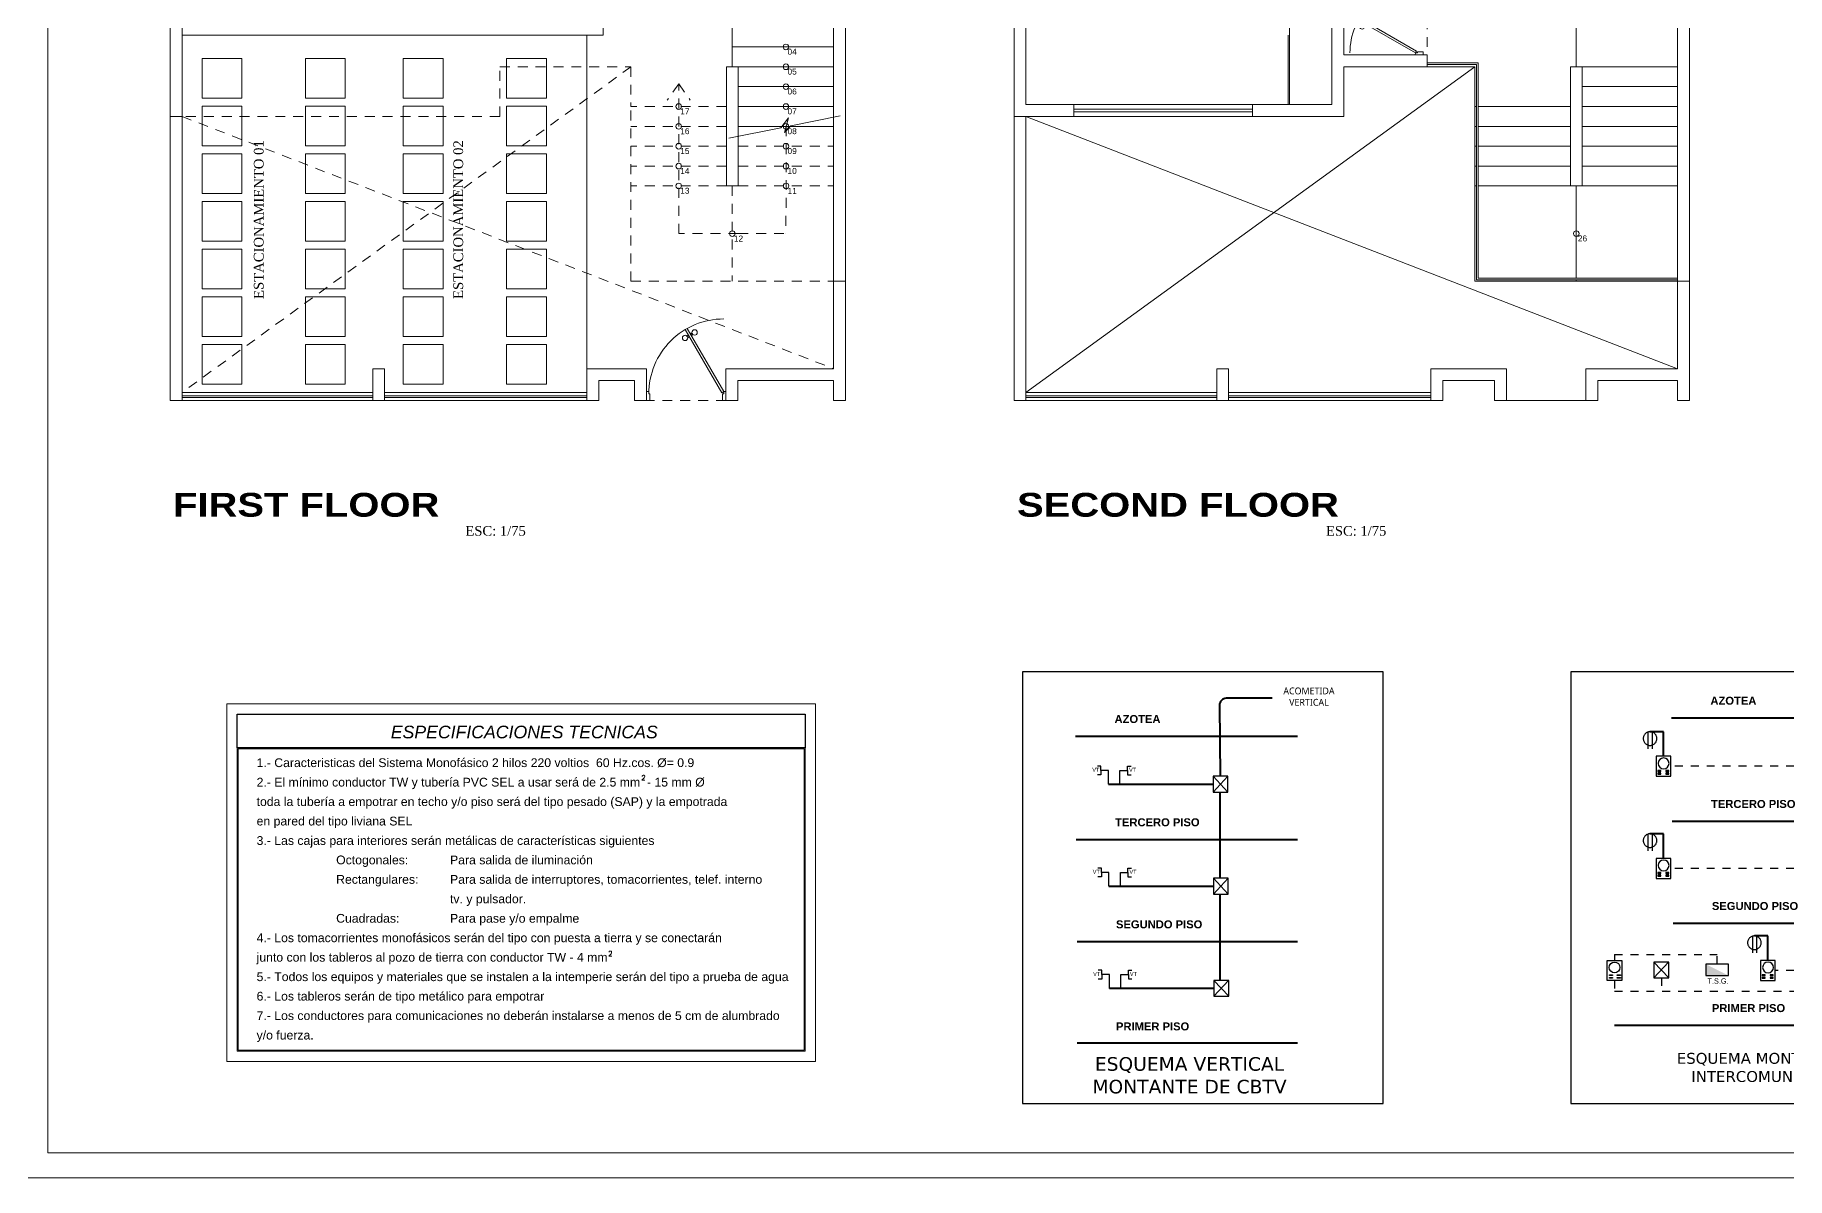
# Model space of a CAD drawing. Header units: millimetres. Extents: x -59 to 123, y 54 to 155.
# Drawn here: x -14.53 to 7.52, y 95.04 to 109.43 of the extents above; entities that cross this region are included whole.
import ezdxf

# ---------------------------------------------------------------- set-up
doc = ezdxf.new("R2010")
doc.units = ezdxf.units.MM
for name, pattern in [('ACAD_ISO02W100', [15, 12, -3]), ('ACAD_ISO14W100', [24, 12, -3, 0, -3, 0, -3, 0, -3]), ('BORDERX2', [88.9, 25.4, -12.7, 25.4, -12.7, 0, -12.7]), ('CONTINUA', [0]), ('DASHED2', [0.375, 0.25, -0.125]), ('HIDDEN2', [0.1875, 0.125, -0.0625])]:
    doc.linetypes.add(name, pattern=pattern)
doc.layers.get('0').update_dxf_attribs({"lineweight": 9})
doc.layers.get('Defpoints').update_dxf_attribs({"lineweight": 0})
for name, color, linetype, lineweight in [('0.3', 7, 'Continuous', 30), ('APARATOS', 142, 'Continuous', 25), ('cableado tomacorriente', 2, 'Continuous', 30), ('COTAS', 8, 'Continuous', 5), ('desague', 4, 'Continuous', 60), ('DET-CORTE', 86, 'Continuous', 50), ('ESCALERA', 128, 'Continuous', 9), ('HP-Baranda', 2, 'Continuous', 0), ('mobiliario', 7, 'Continuous', 0), ('muro', 5, 'Continuous', 70), ('murobajo', 7, 'Continuous', 30), ('MUROS', 7, 'Continuous', 80), ('niveles', 8, 'Continuous', 15), ('pisos', 251, 'Continuous', 0), ('PUERTAS', 7, 'Continuous', 9), ('RED INTERCM', 230, 'ACAD_ISO14W100', 40), ('red intercomunicador', 3, 'BORDERX2', 30), ('red tomacorriente', 3, 'CONTINUA', 40), ('REDTVCABLE', 140, 'TV_LINE', 40), ('TEXTO1', 7, 'Continuous', 0), ('Tomacorriente', 1, 'ACAD_ISO02W100', 30), ('VENTANA BAJA', 150, 'Continuous', 20), ('VIDRIO', 7, 'Continuous', 5)]:
    doc.layers.add(name, color=color, linetype=linetype, lineweight=lineweight)
for name, color, linetype in [('04', 3, 'Continuous'), ('A-PROY', 8, 'HIDDEN2'), ('A-TEX 010', 7, 'Continuous'), ('CAJAS', 4, 'Continuous'), ('TEXTO', 2, 'Continuous'), ('TEXTO2', 3, 'Continuous')]:
    doc.layers.add(name, color=color, linetype=linetype)
doc.styles.add('ARIALB', font='', dxfattribs={"width": 1.2})
doc.styles.add('ARIALNEG', font='arialbd.ttf')
doc.styles.add('BOLD', font='Swis721 Lt BT Light.ttf', dxfattribs={"height": 2})
doc.styles.add('F-1', font='arial.ttf', dxfattribs={"height": 0.3})
doc.styles.add('LETRA1', font='simplex.shx', dxfattribs={"width": 1.3, "height": 0.08})
doc.styles.add('ROMANS', font='ROMANS.SHX', dxfattribs={"width": 1.35, "height": 0.29})
doc.styles.get("Standard").update_dxf_attribs({"font": 'arial.ttf'})
doc.styles.add('textcosan', font='verdana.ttf', dxfattribs={"height": 0.1})
doc.styles.get('ARIALB').set_extended_font_data('Arial Black')
doc.linetypes.add('TV_LINE', pattern='A,12.7,-5.08,["TV",Standard,S=2.54,R=0,X=-2.54,Y=-1.27],-6.35', length=24.13)

# ---------------------------------------------------------------- blocks, each defined once
blk = doc.blocks.new('A$C553331B4')
at = {"layer": 'pisos'}
for points in [[(0, 4.1), (0.5, 4.1), (0.5, 3.6), (0, 3.6)], [(1.8, 4.1), (1.3, 4.1), (1.3, 3.6), (1.8, 3.6)], [(0, 3.5), (0.5, 3.5), (0.5, 3), (0, 3)], [(1.8, 3.5), (1.3, 3.5), (1.3, 3), (1.8, 3)], [(0, 2.9), (0.5, 2.9), (0.5, 2.4), (0, 2.4)], [(1.8, 2.9), (1.3, 2.9), (1.3, 2.4), (1.8, 2.4)], [(0, 2.3), (0.5, 2.3), (0.5, 1.8), (0, 1.8)], [(1.8, 2.3), (1.3, 2.3), (1.3, 1.8), (1.8, 1.8)], [(0, 1.7), (0.5, 1.7), (0.5, 1.2), (0, 1.2)], [(1.8, 1.7), (1.3, 1.7), (1.3, 1.2), (1.8, 1.2)], [(0, 1.1), (0.5, 1.1), (0.5, 0.6), (0, 0.6)], [(1.8, 1.1), (1.3, 1.1), (1.3, 0.6), (1.8, 0.6)], [(0, 0.5), (0.5, 0.5), (0.5, 0), (0, 0)], [(1.8, 0.5), (1.3, 0.5), (1.3, 0), (1.8, 0)]]:
    blk.add_lwpolyline(points, close=True, dxfattribs=at)
blk = doc.blocks.new('rf67')
at = {"layer": 'PUERTAS', "ltscale": 0.075}
for p, q in [((2984.454, 394.896), (2984.429, 394.895)), ((2984.458, 394.069), (2984.429, 394.895)), ((2984.483, 394.07), (2984.454, 394.896)), ((2983.733, 394.439), (2983.698, 394.374)), ((2983.711, 394.48), (2983.733, 394.468)), ((2983.733, 394.468), (2983.722, 394.445)), ((2983.722, 394.445), (2983.733, 394.439)), ((2983.664, 394.391), (2983.698, 394.374)), ((2984.46, 394.053), (2984.425, 393.987)), ((2984.483, 394.07), (2984.458, 394.069)), ((2984.472, 394.047), (2984.46, 394.053)), ((2984.483, 394.07), (2984.472, 394.047)), ((2984.506, 394.058), (2984.483, 394.07)), ((2984.459, 393.969), (2984.425, 393.987))]:
    blk.add_line(p, q, dxfattribs=at)
at = {"layer": 'PUERTAS', "ltscale": 0.01}
for p, q in [((2984.409, 394.824), (2984.426, 394.825)), ((2984.41, 394.8), (2984.427, 394.801)), ((2984.425, 394.83), (2984.431, 394.83)), ((2984.427, 394.796), (2984.425, 394.83)), ((2984.427, 394.796), (2984.433, 394.796)), ((2984.462, 394.831), (2984.457, 394.831)), ((2984.464, 394.797), (2984.458, 394.797)), ((2984.464, 394.797), (2984.462, 394.831)), ((2984.479, 394.827), (2984.463, 394.826)), ((2984.48, 394.803), (2984.464, 394.802))]:
    blk.add_line(p, q, dxfattribs=at)
for centre in [(2984.382, 394.812), (2984.507, 394.816)]:
    blk.add_circle(centre, 0.0302, dxfattribs=at)
blk.add_arc((2984.471, 394.048), 0.848, 61.9779, 152.0448, dxfattribs=at)
blk = doc.blocks.new('A$C430C04D8')
at = {"layer": 'A-PROY', "lineweight": 0}
for p, q in [((5.8, 4.2), (0.15, 0.1)), ((4.15, 4.2), (5.8, 4.2)), ((4.15, 3.575), (4.15, 4.2)), ((5.8, 4.2), (5.8, 3.7)), ((6.4, 3.984), (6.257, 3.782)), ((6.4, 2.1), (6.4, 3.984)), ((6.4, 3.984), (6.543, 3.782)), ((4.15, 3.575), (0.15, 3.575)), ((0.15, 3.575), (8.35, 0.4)), ((7, 3.7), (5.8, 3.7)), ((5.8, 1.5), (5.8, 3.7)), ((7, 3.45), (5.8, 3.45)), ((7.752, 3.45), (7.75, 2.1)), ((7, 3.2), (5.8, 3.2)), ((7.15, 3.2), (8.35, 3.2)), ((7, 2.95), (5.8, 2.95)), ((7.15, 2.95), (8.35, 2.95)), ((7, 2.7), (5.8, 2.7)), ((7.075, 2.7), (7.075, 1.5)), ((7.15, 2.7), (8.35, 2.7)), ((7.15, 2.1), (6.4, 2.1)), ((7.15, 2.1), (7.75, 2.1)), ((5.8, 1.5), (7.15, 1.5)), ((7.15, 1.5), (8.35, 1.5)), ((6.995, 0), (5.995, 0))]:
    blk.add_line(p, q, dxfattribs=at)
at = {"layer": 'COTAS', "lineweight": 0}
blk.add_line((5.245, 0.4), (5.245, 4.599), dxfattribs=at)
at = {"layer": 'ESCALERA', "lineweight": 0, "ltscale": 0.25}
for p, q in [((7.075, 4.2), (7.075, 6.15)), ((7.075, 4.45), (8.35, 4.45)), ((7.15, 4.2), (8.35, 4.2)), ((7.15, 3.95), (8.35, 3.95)), ((7.15, 3.7), (8.35, 3.7)), ((7.15, 3.45), (8.35, 3.45))]:
    blk.add_line(p, q, dxfattribs=at)
at = {"layer": 'HP-Baranda', "lineweight": 0}
for p, q in [((8.433, 3.582), (7.812, 3.458)), ((7.684, 3.432), (7.033, 3.302))]:
    blk.add_line(p, q, dxfattribs=at)
blk.add_lwpolyline([(7.684, 3.432), (7.783, 3.558), (7.731, 3.374), (7.812, 3.458)], dxfattribs=at)
at = {"layer": 'muro', "lineweight": 0, "ltscale": 0.25}
for p, q in [((5.45, 4.799), (5.45, 4.599)), ((5.45, 4.599), (0.15, 4.599)), ((0.15, 0.1), (2.55, 0.1)), ((0.15, 0.06), (2.55, 0.06)), ((0.15, 0.038), (2.55, 0.038)), ((0.15, 0), (2.55, 0)), ((2.7, 0.1), (5.245, 0.1)), ((2.7, 0.06), (5.245, 0.06)), ((2.7, 0.038), (5.245, 0.038)), ((2.7, 0), (5.245, 0))]:
    blk.add_line(p, q, dxfattribs=at)
at = {"layer": 'murobajo', "lineweight": 0}
for p, q in [((0, 0.4), (0, 3.575)), ((0.15, 3.575), (0.15, 0.4)), ((8.35, 1.5), (8.35, 0.4)), ((8.5, 1.5), (8.5, 0)), ((0, 0.4), (0, 0)), ((0.15, 0.4), (0.15, 0)), ((2.55, 0.4), (2.55, 0)), ((2.7, 0.4), (2.55, 0.4)), ((2.7, 0.4), (2.7, 0)), ((5.245, 0), (5.245, 0.4)), ((5.995, 0.4), (5.245, 0.4)), ((5.395, 0), (5.395, 0.25)), ((5.845, 0.25), (5.395, 0.25)), ((5.995, 0.4), (5.845, 0.4)), ((5.845, 0.25), (5.845, 0)), ((5.995, 0), (5.995, 0.4)), ((6.995, 0), (6.995, 0.4)), ((8.35, 0.4), (6.995, 0.4)), ((7.145, 0), (7.145, 0.25)), ((8.35, 0.25), (7.145, 0.25)), ((8.35, 0.25), (8.35, 0)), ((0.15, 0), (0, 0)), ((2.7, 0), (2.55, 0)), ((5.245, 0), (5.395, 0)), ((5.845, 0), (5.995, 0)), ((6.995, 0), (7.145, 0)), ((8.5, 0), (8.35, 0))]:
    blk.add_line(p, q, dxfattribs=at)
at = {"layer": 'MUROS', "lineweight": 0}
for p, q in [((0, 19), (0, 3.575)), ((8.5, 1.5), (8.5, 8.6)), ((8.35, 1.5), (8.35, 5.95)), ((0.15, 4.999), (0.15, 3.575)), ((0.15, 3.575), (0, 3.575)), ((8.35, 1.5), (8.5, 1.5))]:
    blk.add_line(p, q, dxfattribs=at)
blk.add_lwpolyline([(7, 4.2), (7.15, 4.2), (7.15, 2.701), (7, 2.701), (7, 4.2)], dxfattribs=at)
at = {"layer": 'niveles', "lineweight": 0}
for centre in [(7.75, 4.45), (7.75, 4.2), (7.75, 3.95), (6.4, 3.7), (7.75, 3.7), (6.4, 3.45), (7.75, 3.45), (6.4, 3.2), (7.75, 3.2), (6.4, 2.95), (7.75, 2.95), (6.4, 2.7), (6.4, 2.7), (7.751, 2.7), (7.075, 2.1)]:
    blk.add_circle(centre, 0.0354, dxfattribs=at)
at = {"layer": 'COTAS', "lineweight": 0}
for p in [(0.403, 0.206), (2.935, 0.206)]:
    blk.add_blockref('A$C553331B4', p, dxfattribs=at)
at = {"layer": 'PUERTAS', "lineweight": 0, "xscale": 1.111111111112768, "yscale": 1.111111111112768, "zscale": 1.111111111112768, "rotation": 27.96919831237969}
blk.add_blockref('rf67', (-2716.453, -1941.839), dxfattribs=at)
at = {"layer": 'A-PROY', "lineweight": 0, "insert": (7.886, 2.851, 0), "char_height": 0.075, "width": 0.20272, "attachment_point": 9, "style": 'BOLD'}
blk.add_mtext('10', dxfattribs=at)
at = {"layer": 'A-TEX 010', "lineweight": 0, "char_height": 0.1224, "attachment_point": 2, "rotation": 90, "style": 'ROMANS'}
for s, insert in [('{\\fTimes New Roman|b0|i0|c0|p18;ESTACIONAMIENTO 01}', (1.054, 2.277)), ('{\\fTimes New Roman|b0|i0|c0|p18;ESTACIONAMIENTO 02}', (3.565, 2.277))]:
    blk.add_mtext(s, dxfattribs=dict(at, insert=insert))
at = {"layer": 'niveles', "lineweight": 0, "char_height": 0.075, "width": 0.20272, "attachment_point": 9, "style": 'BOLD'}
for s, insert in [('04', (7.886, 4.351, 0)), ('05', (7.886, 4.101, 0)), ('06', (7.886, 3.851, 0)), ('17', (6.536, 3.601, 0)), ('07', (7.886, 3.601, 0)), ('16', (6.536, 3.351, 0)), ('08', (7.886, 3.351, 0)), ('15', (6.536, 3.101, 0)), ('09', (7.886, 3.101, 0)), ('14', (6.536, 2.851, 0)), ('13', (6.536, 2.601, 0)), ('11', (7.887, 2.601, 0)), ('12', (7.211, 2.001, 0))]:
    blk.add_mtext(s, dxfattribs=dict(at, insert=insert))
blk = doc.blocks.new('A$C767E48EC')
at = {"layer": 'A-PROY', "lineweight": 0}
for p, q in [((5.2, 5.25), (5.2, 4.35)), ((0.75, 3.725), (3, 3.725))]:
    blk.add_line(p, q, dxfattribs=at)
at = {"layer": 'ESCALERA', "lineweight": 0, "ltscale": 0.25}
for p, q in [((7.075, 4.2), (7.075, 5.4)), ((5.8, 4.2), (5.8, 3.7)), ((7.15, 4.2), (8.35, 4.2)), ((7.15, 3.95), (8.35, 3.95)), ((5.82, 3.7), (5.8, 3.7)), ((5.8, 1.5), (5.8, 3.7)), ((5.82, 3.7), (5.8, 3.7)), ((7, 3.7), (5.84, 3.7)), ((7.15, 3.7), (8.35, 3.7)), ((5.82, 3.45), (5.8, 3.45)), ((5.82, 3.45), (5.8, 3.45)), ((7, 3.45), (5.84, 3.45)), ((7.15, 3.45), (8.35, 3.45)), ((5.82, 3.2), (5.8, 3.2)), ((5.82, 3.2), (5.8, 3.2)), ((7, 3.2), (5.84, 3.2)), ((7.15, 3.2), (8.35, 3.2)), ((5.82, 2.95), (5.8, 2.95)), ((5.82, 2.95), (5.8, 2.95)), ((7, 2.95), (5.84, 2.95)), ((7.15, 2.95), (8.35, 2.95)), ((5.82, 2.7), (5.8, 2.7)), ((5.82, 2.7), (5.8, 2.7)), ((7, 2.7), (5.84, 2.7)), ((7.075, 2.7), (7.075, 1.54)), ((7.15, 2.7), (8.35, 2.7)), ((5.8, 1.5), (7.15, 1.5)), ((7.075, 1.52), (7.075, 1.5)), ((7.15, 1.5), (8.35, 1.5))]:
    blk.add_line(p, q, dxfattribs=at)
at = {"layer": 'mobiliario', "lineweight": 0, "ltscale": 0.3}
for p, q in [((5.8, 4.2), (0.15, 0.1)), ((0, 0.4), (0, 3.575)), ((0.15, 3.575), (0.15, 0.4)), ((0.15, 3.575), (8.35, 0.4)), ((8.35, 1.5), (8.35, 0.4)), ((8.5, 1.5), (8.5, 0)), ((0, 0.4), (0, 0)), ((0.15, 0.4), (0.15, 0)), ((2.55, 0.4), (2.55, 0)), ((2.7, 0.4), (2.55, 0.4)), ((2.7, 0.4), (2.7, 0)), ((5.245, 0), (5.245, 0.4)), ((6.045, 0.4), (5.245, 0.4)), ((5.395, 0), (5.395, 0.25)), ((6.045, 0.25), (5.395, 0.25)), ((6.195, 0.4), (6.045, 0.4)), ((6.045, 0.25), (6.045, 0)), ((6.195, 0), (6.195, 0.4)), ((7.195, 0), (7.195, 0.4)), ((8.35, 0.4), (7.195, 0.4)), ((7.345, 0), (7.345, 0.25)), ((8.35, 0.25), (7.345, 0.25)), ((8.35, 0.25), (8.35, 0)), ((0.15, 0), (0, 0)), ((0.15, 0.1), (2.55, 0.1)), ((0.15, 0.06), (2.55, 0.06)), ((0.15, 0.038), (2.55, 0.038)), ((0.15, 0), (2.55, 0)), ((2.7, 0), (2.55, 0)), ((2.7, 0.1), (5.245, 0.1)), ((2.7, 0.06), (5.245, 0.06)), ((2.7, 0.038), (5.245, 0.038)), ((2.7, 0), (5.245, 0)), ((5.245, 0), (5.395, 0)), ((6.045, 0), (6.195, 0)), ((7.195, 0), (6.195, 0)), ((7.195, 0), (7.345, 0)), ((8.5, 0), (8.35, 0))]:
    blk.add_line(p, q, dxfattribs=at)
at = {"layer": 'murobajo', "lineweight": 0}
for p, q in [((0.75, 3.725), (3, 3.725)), ((0.75, 3.575), (3, 3.575))]:
    blk.add_line(p, q, dxfattribs=at)
at = {"layer": 'MUROS', "lineweight": 0}
for p, q in [((0, 19), (0, 3.575)), ((8.5, 1.5), (8.5, 8.6)), ((8.35, 1.5), (8.35, 5.4)), ((0.75, 3.574), (0.75, 3.725)), ((3, 3.574), (3, 3.725)), ((8.35, 1.5), (8.5, 1.5))]:
    blk.add_line(p, q, dxfattribs=at)
at = {"layer": 'MUROS', "linetype": 'CONTINUA', "lineweight": 0}
for p, q in [((0.15, 6.425), (0.15, 3.725)), ((4, 3.725), (4, 5.525)), ((4.15, 4.35), (4.15, 5.625)), ((5.2, 4.35), (4.15, 4.35)), ((4.15, 3.575), (4.15, 4.2)), ((5.2, 4.2), (4.15, 4.2)), ((5.2, 4.35), (5.2, 4.2)), ((0, 3.575), (0.75, 3.575)), ((0.15, 3.725), (0.75, 3.725)), ((3, 3.725), (4, 3.725)), ((3, 3.575), (4.15, 3.575))]:
    blk.add_line(p, q, dxfattribs=at)
at = {"layer": 'MUROS', "lineweight": 0}
blk.add_lwpolyline([(7, 4.2), (7.15, 4.2), (7.15, 2.701), (7, 2.701), (7, 4.2)], dxfattribs=at)
at = {"layer": 'niveles', "lineweight": 0}
blk.add_circle((7.075, 2.1), 0.0354, dxfattribs=at)
at = {"layer": 'VENTANA BAJA', "lineweight": 0}
for p, q in [((0.75, 3.668), (3, 3.668)), ((0.75, 3.635), (3, 3.635))]:
    blk.add_line(p, q, dxfattribs=at)
at = {"layer": 'VIDRIO', "lineweight": 0}
for p, q in [((3.465, 3.725), (3.465, 5.525)), ((3.45, 4.6), (3.45, 3.725)), ((5.2, 4.25), (5.84, 4.25)), ((5.2, 4.23), (5.82, 4.23)), ((5.2, 4.2), (5.8, 4.2)), ((5.82, 4.23), (5.82, 1.52)), ((5.84, 4.25), (5.84, 1.54)), ((5.82, 1.52), (8.35, 1.52)), ((5.84, 1.54), (8.35, 1.54))]:
    blk.add_line(p, q, dxfattribs=at)
at = {"layer": 'PUERTAS', "lineweight": 0, "xscale": -1, "rotation": 62.03080168762018}
blk.add_blockref('rf67', (1752.805, 2455.453), dxfattribs=at)
at = {"layer": 'niveles', "lineweight": 0, "insert": (7.211, 2.001, 0), "char_height": 0.075, "width": 0.20272, "attachment_point": 9, "style": 'BOLD'}
blk.add_mtext('26', dxfattribs=at)
blk = doc.blocks.new('ASD')
for p, q in [((581.755, 1792.861), (588.902, 1792.861)), ((581.755, 1792.861), (581.755, 1789.043)), ((581.767, 1792.849), (588.89, 1792.849)), ((581.767, 1792.849), (581.767, 1789.055)), ((581.755, 1789.043), (588.902, 1789.043)), ((581.767, 1789.055), (588.89, 1789.055))]:
    blk.add_line(p, q)
at = {"ltscale": 0.035}
for p, q in [((588.89, 1792.849), (588.89, 1789.055)), ((588.902, 1792.861), (588.902, 1789.043))]:
    blk.add_line(p, q, dxfattribs=at)
for points in [[(581.625, 1793.415), (589.032, 1793.415), (589.032, 1788.913), (581.625, 1788.913)], [(581.755, 1793.285), (588.902, 1793.285), (588.902, 1789.043), (581.755, 1789.043)]]:
    blk.add_lwpolyline(points, close=True)
at = {"layer": '0.3'}
blk.add_lwpolyline([(581.755, 1793.285), (588.902, 1793.285), (588.902, 1792.861), (581.755, 1792.861)], close=True, dxfattribs=at)
at = {"lineweight": 18, "ltscale": 0.05, "style": 'LETRA1'}
for p in [(586.839, 1792.454), (586.423, 1790.24)]:
    blk.add_text('2', height=0.0625, dxfattribs=at).set_placement(p)
at = {"insert": (585.366, 1793.059), "char_height": 0.15912, "attachment_point": 5, "style": 'ARIALB'}
blk.add_mtext('{\\fArial|b0|i1|c0|p34;ESPECIFICACIONES TECNICAS }', dxfattribs=at)
at = {"attachment_point": 1}
for s, insert, char_height, width in [('{\\fArial|b0|i0|c0|p34;1.- Caracteristicas del Sistema Monofásico 2 hilos 220 voltios  60 Hz.cos. %%C= 0.9}', (581.998, 1792.729), 0.110237, 6.66995), ('{\\fArial|b0|i0|c0|p34;2.- El mínimo conductor TW y tubería PVC SEL a usar será de 2.5 mm  - 15 mm %%C}', (581.998, 1792.484), 0.110237, 6.66995), ('{\\fArial|b0|i0|c0|p34;toda la tubería a empotrar en techo y/o piso será del tipo pesado (SAP) y la empotrada}', (581.998, 1792.239), 0.110237, 6.66995), ('{\\fArial|b0|i0|c0|p34;en pared del tipo liviana SEL}', (581.998, 1791.994), 0.11024, 6.66995), ('{\\fArial|b0|i0|c0|p34;3.- Las cajas para interiores serán metálicas de características siguientes}', (581.998, 1791.749), 0.11024, 6.66995), ('{\\fArial|b0|i0|c0|p34;Octogonales:}', (582.999, 1791.505), 0.11024, 6.66995), ('{\\fArial|b0|i0|c0|p34;Para salida de iluminación}', (584.432, 1791.505), 0.11024, 6.66995), ('{\\fArial|b0|i0|c0|p34;Rectangulares:}', (582.999, 1791.26), 0.11024, 6.66995), ('{\\fArial|b0|i0|c0|p34;Para salida de interruptores, tomacorrientes, telef. interno}', (584.432, 1791.26), 0.11024, 6.66988), ('{\\fArial|b0|i0|c0|p34;tv. y pulsador.}', (584.432, 1791.015), 0.11024, 6.66995), ('{\\fArial|b0|i0|c0|p34;Cuadradas:}', (582.999, 1790.77), 0.11024, 6.66995), ('{\\fArial|b0|i0|c0|p34;Para pase y/o empalme }', (584.432, 1790.77), 0.11024, 6.66995), ('{\\fArial|b0|i0|c0|p34;4.- Los tomacorrientes monofásicos serán del tipo con puesta a tierra y se conectarán}', (581.998, 1790.525), 0.110237, 6.66995), ('{\\fArial|b0|i0|c0|p34;junto con los tableros al pozo de tierra con conductor TW - 4 mm}', (581.998, 1790.28), 0.11024, 6.66995), ('{\\fArial|b0|i0|c0|p34;5.- Todos los equipos y materiales que se instalen a la intemperie serán del tipo a prueba de agua}', (581.998, 1790.035), 0.110237, 6.95193), ('{\\fArial|b0|i0|c0|p34;6.- Los tableros serán de tipo metálico para empotrar}', (581.998, 1789.79), 0.11024, 6.95191), ('{\\fArial|b0|i0|c0|p34;7.- Los conductores para comunicaciones no deberán instalarse a menos de 5 cm de alumbrado}', (581.998, 1789.545), 0.110237, 6.95191), ('{\\fArial|b0|i0|c0|p34;y/o fuerza.}', (581.998, 1789.3), 0.11024, 6.95191)]:
    blk.add_mtext(s, dxfattribs=dict(at, insert=insert, char_height=char_height, width=width))
blk = doc.blocks.new('A$C144757D1')
at = {"layer": 'APARATOS'}
for p, q in [((0.108, 0.117), (0, 0)), ((0, 0.117), (0.109, 0))]:
    blk.add_line(p, q, dxfattribs=at)
blk.add_lwpolyline([(0, 0), (0.109, 0), (0.109, 0.117), (0, 0.117)], close=True, dxfattribs=at)
blk = doc.blocks.new('A$C6D0A645B')
at = {"color": 3, "linetype": 'Continuous', "lineweight": 30}
for points in [[(0, 0.063), (0, 0.278), (0.118, 0.278)], [(0.118, 0.278), (0.118, 0.347), (0.174, 0.347)], [(0.118, 0.278), (0.118, 0.209), (0.174, 0.209)]]:
    blk.add_lwpolyline(points, dxfattribs=at)
at = {"color": 3, "linetype": 'Continuous', "insert": (0.142, 0.321), "char_height": 0.0628, "width": 0.00247, "attachment_point": 1}
blk.add_mtext('TV', dxfattribs=at)
blk = doc.blocks.new('A$C69B9357C')
at = {"color": 3, "linetype": 'Continuous', "lineweight": 30}
for points in [[(0.129, 0.201), (0.129, 0.266), (0.077, 0.266)], [(0.129, 0.201), (0.129, 0.137), (0.077, 0.137)], [(0.24, 0), (0.24, 0.201), (0.129, 0.201)]]:
    blk.add_lwpolyline(points, dxfattribs=at)
at = {"color": 3, "linetype": 'Continuous', "insert": (0.107, 0.242), "char_height": 0.0589, "width": 0.00232, "attachment_point": 3}
blk.add_mtext('TV', dxfattribs=at)
blk = doc.blocks.new('ttv')
at = {"layer": 'red tomacorriente', "ltscale": 3}
for p, q in [((1.17, 8.097), (6.058, 8.097)), ((1.184, 5.82), (6.058, 5.82)), ((1.202, 3.57), (6.058, 3.57)), ((1.202, 1.335), (6.058, 1.335))]:
    blk.add_line(p, q, dxfattribs=at)
at = {"layer": 'REDTVCABLE', "ltscale": 0.1}
for p, q in [((4.35, 6.861), (4.35, 4.96)), ((4.35, 4.611), (4.35, 2.71))]:
    blk.add_line(p, q, dxfattribs=at)
blk.add_lwpolyline([(5.502, 8.93), (4.491, 8.93, 0.416619), (4.341, 8.779), (4.356, 7.21)], format="xyb", dxfattribs=at)
for points in [[(1.895, 7.037), (4.2, 7.037)], [(1.904, 4.787), (4.208, 4.787)], [(1.914, 2.537), (4.218, 2.537)]]:
    blk.add_lwpolyline(points, dxfattribs=at)
at = {"layer": 'TEXTO', "ltscale": 0.01}
blk.add_lwpolyline([(0, 0), (7.947, 0), (7.947, 9.511), (0, 9.511)], close=True, dxfattribs=at)
for name, p, xscale, yscale, zscale in [('A$C6D0A645B', (1.894, 6.948), -1.40625, 1.40625, 1.40625), ('A$C69B9357C', (2.507, 7.037), -1.5, 1.5, 1.5), ('A$C144757D1', (4.2, 6.861), 3, 3, 3), ('A$C6D0A645B', (1.903, 4.698), -1.40625, 1.40625, 1.40625), ('A$C69B9357C', (2.516, 4.787), -1.5, 1.5, 1.5), ('A$C144757D1', (4.208, 4.611), 3, 3, 3), ('A$C6D0A645B', (1.913, 2.448), -1.40625, 1.40625, 1.40625), ('A$C69B9357C', (2.526, 2.537), -1.5, 1.5, 1.5), ('A$C144757D1', (4.218, 2.361), 3, 3, 3)]:
    blk.add_blockref(name, p, dxfattribs=dict(xscale=xscale, yscale=yscale, zscale=zscale))
at = {"layer": 'TEXTO', "style": 'ARIALNEG'}
for s, p in [('AZOTEA', (2.027, 8.385)), ('TERCERO PISO', (2.04, 6.109)), ('SEGUNDO PISO', (2.059, 3.859)), ('PRIMER PISO', (2.059, 1.609))]:
    blk.add_text(s, height=0.1764, dxfattribs=at).set_placement(p)
at = {"layer": 'TEXTO1', "attachment_point": 5, "style": 'textcosan'}
for s, insert, char_height in [('{\\fLucida Handwriting|b0|i0|c0|p66;ACOMETIDA \\PVERTICAL }', (6.312, 8.967), 0.15), ('ESQUEMA VERTICAL\\PMONTANTE DE CBTV{\\fLucida Handwriting|b0|i0|c0|p66; }', (3.679, 0.617), 0.3)]:
    blk.add_mtext(s, dxfattribs=dict(at, insert=insert, char_height=char_height))
blk = doc.blocks.new('A$C0A7140EF')
at = {"layer": 'CAJAS', "linetype": 'Continuous'}
for points in [[(0, 0.294), (0.214, 0.294), (0.214, 0), (0, 0)], [(0.03, 0.084), (0.076, 0.084), (0.076, 0.071), (0.03, 0.071)], [(0.03, 0.045), (0.076, 0.045), (0.076, 0.032), (0.03, 0.032)], [(0.146, 0.084), (0.192, 0.084), (0.192, 0.071), (0.146, 0.071)], [(0.146, 0.045), (0.192, 0.045), (0.192, 0.032), (0.146, 0.032)]]:
    blk.add_lwpolyline(points, close=True, dxfattribs=at)
blk.add_circle((0.106, 0.19), 0.0797, dxfattribs=at)
blk = doc.blocks.new('tomacorrienteajo')
at = {"layer": 'Tomacorriente'}
for p, q in [((3069.213, 843.551), (3069.213, 843.797)), ((3069.273, 843.551), (3069.273, 843.797))]:
    blk.add_line(p, q, dxfattribs=at)
blk.add_circle((3069.243, 843.647), 0.1, dxfattribs=at)
blk = doc.blocks.new('A$C661D060E')
at = {"color": 3, "linetype": 'Continuous'}
for p, q in [((0, 0.68), (1.37, 0.68)), ((0, 0), (0, 0.68)), ((1.37, 0.68), (1.37, 0)), ((1.37, 0), (0, 0))]:
    blk.add_line(p, q, dxfattribs=at)
at = {"color": 1, "linetype": 'DASHED2'}
blk.add_solid([(1.37, 0), (1.37, 0.68), (0, 0)], dxfattribs=at)
blk = doc.blocks.new('tic')
at = {"layer": 'RED INTERCM'}
for points in [[(2.044, 7.652), (2.044, 8.193), (1.745, 8.193)], [(2.044, 5.402), (2.044, 5.943), (1.745, 5.943)], [(4.344, 3.152), (4.344, 3.693), (4.045, 3.693)]]:
    blk.add_lwpolyline(points, dxfattribs=at)
at = {"layer": 'red intercomunicador', "ltscale": 0.005}
for p, q in [((5.271, 7.431), (2.205, 7.431)), ((5.432, 7.265), (5.433, 5.365)), ((5.271, 5.181), (2.205, 5.181)), ((5.432, 5.015), (5.433, 3.115)), ((0.964, 3.285), (3.225, 3.285)), ((0.964, 3.285), (0.964, 3.152)), ((3.225, 3.069), (3.225, 3.285)), ((0.964, 2.711), (0.964, 2.477)), ((1.996, 2.765), (1.996, 2.477)), ((5.271, 2.931), (4.505, 2.931)), ((5.432, 2.765), (5.432, 2.477)), ((0.964, 2.477), (5.432, 2.477))]:
    blk.add_line(p, q, dxfattribs=at)
at = {"layer": 'red tomacorriente', "ltscale": 3}
for p, q in [((2.221, 8.501), (6.877, 8.501)), ((2.234, 6.225), (6.877, 6.225)), ((2.253, 3.975), (6.877, 3.975)), ((0.964, 1.725), (6.877, 1.725))]:
    blk.add_line(p, q, dxfattribs=at)
at = {"layer": 'TEXTO', "ltscale": 0.01}
blk.add_lwpolyline([(0, 0), (7.947, 0), (7.947, 9.511), (0, 9.511)], close=True, dxfattribs=at)
at = {"xscale": 3, "yscale": 3, "zscale": 3}
for p in [(5.268, 7.265), (5.268, 5.015), (1.832, 2.765), (5.268, 2.765)]:
    blk.add_blockref('A$C144757D1', p, dxfattribs=at)
at = {"layer": 'APARATOS', "xscale": -0.3674999999998363, "yscale": 0.3675000000000067, "zscale": 0.3675}
blk.add_blockref('A$C661D060E', (3.476, 2.818), dxfattribs=at)
at = {"layer": 'cableado tomacorriente', "xscale": -1.5, "yscale": 1.5, "zscale": 1.5, "rotation": 180.0000045045929}
for p in [(-4602.119, 1273.513), (-4602.119, 1271.263), (-4599.819, 1269.013)]:
    blk.add_blockref('tomacorrienteajo', p, dxfattribs=at)
at = {"layer": 'RED INTERCM', "yscale": 1.5, "zscale": 1.5}
for p, xscale in [((2.205, 7.211), -1.5), ((2.205, 4.961), -1.5), ((0.804, 2.711), 1.5), ((4.505, 2.711), -1.5)]:
    blk.add_blockref('A$C0A7140EF', p, dxfattribs=dict(at, xscale=xscale))
at = {"layer": '04', "color": 2, "lineweight": -3, "ltscale": 0.25, "style": 'F-1', "width": 0.9}
blk.add_text('T.S.G.', height=0.1181, dxfattribs=at).set_placement((3.01, 2.639))
at = {"layer": 'TEXTO', "style": 'ARIALNEG'}
for s, p in [('AZOTEA', (3.077, 8.789)), ('TERCERO PISO', (3.09, 6.513)), ('SEGUNDO PISO', (3.109, 4.263)), ('PRIMER PISO', (3.109, 2.013))]:
    blk.add_text(s, height=0.1764, dxfattribs=at).set_placement(p)
at = {"layer": 'TEXTO1', "insert": (4.423, 0.791), "char_height": 0.3, "attachment_point": 5, "style": 'textcosan'}
blk.add_mtext('{\\H0.8x;ESQUEMA MONTANTE DE\\PINTERCOMUNICADOR\\H1.25x; }', dxfattribs=at)

msp = doc.modelspace()

# ---------------------------------------------------------------- linework, layer by layer
at = {"layer": 'Defpoints', "lineweight": 5, "ltscale": 0.5}
msp.add_lwpolyline([(-14.6883, 95.0434), (29.5617, 95.0434), (29.5617, 124.826), (-14.6883, 124.826)], close=True, dxfattribs=at)
at = {"layer": 'DET-CORTE', "lineweight": 5, "ltscale": 0.5}
msp.add_lwpolyline([(-14.3704, 95.3613), (29.2437, 95.3613), (29.2437, 124.508), (-14.3704, 124.508)], close=True, dxfattribs=at)

# ---------------------------------------------------------------- block references
at = {"lineweight": 5}
for name, p, xscale, yscale, zscale in [('ttv', (-2.1027, 95.982), 0.570943090068605, 0.570943090068605, 0.570943090068605), ('tic', (4.7964, 95.982), 0.5709431052819939, 0.5709431052819939, 0.5709431052819939)]:
    msp.add_blockref(name, p, dxfattribs=dict(at, xscale=xscale, yscale=yscale, zscale=zscale))
msp.add_blockref('ASD', (-593.7393, -1692.4035), dxfattribs=at)
at = {"layer": 'desague', "linetype": 'CONTINUA', "lineweight": 5}
for name, p in [('A$C430C04D8', (-12.83, 104.8294)), ('A$C767E48EC', (-2.2096, 104.8294))]:
    msp.add_blockref(name, p, dxfattribs=at)

# ---------------------------------------------------------------- texts
at = {"layer": 'TEXTO', "lineweight": 5, "char_height": 0.121545, "width": 2.584015, "attachment_point": 5}
for insert in [(-8.7335, 103.1872), (2.0949, 103.1872)]:
    msp.add_mtext('{\\fTimes New Roman|b0|i0|c0|p18;ESC: 1/75}', dxfattribs=dict(at, insert=insert))
at = {"layer": 'TEXTO2', "color": 251, "lineweight": 5, "style": 'ARIALNEG', "width": 1.2}
for s, p in [('FIRST FLOOR', (-12.7932, 103.3664)), ('SECOND FLOOR', (-2.1727, 103.3664))]:
    msp.add_text(s, height=0.3, dxfattribs=at).set_placement(p)

doc.saveas('drawing.dxf')
